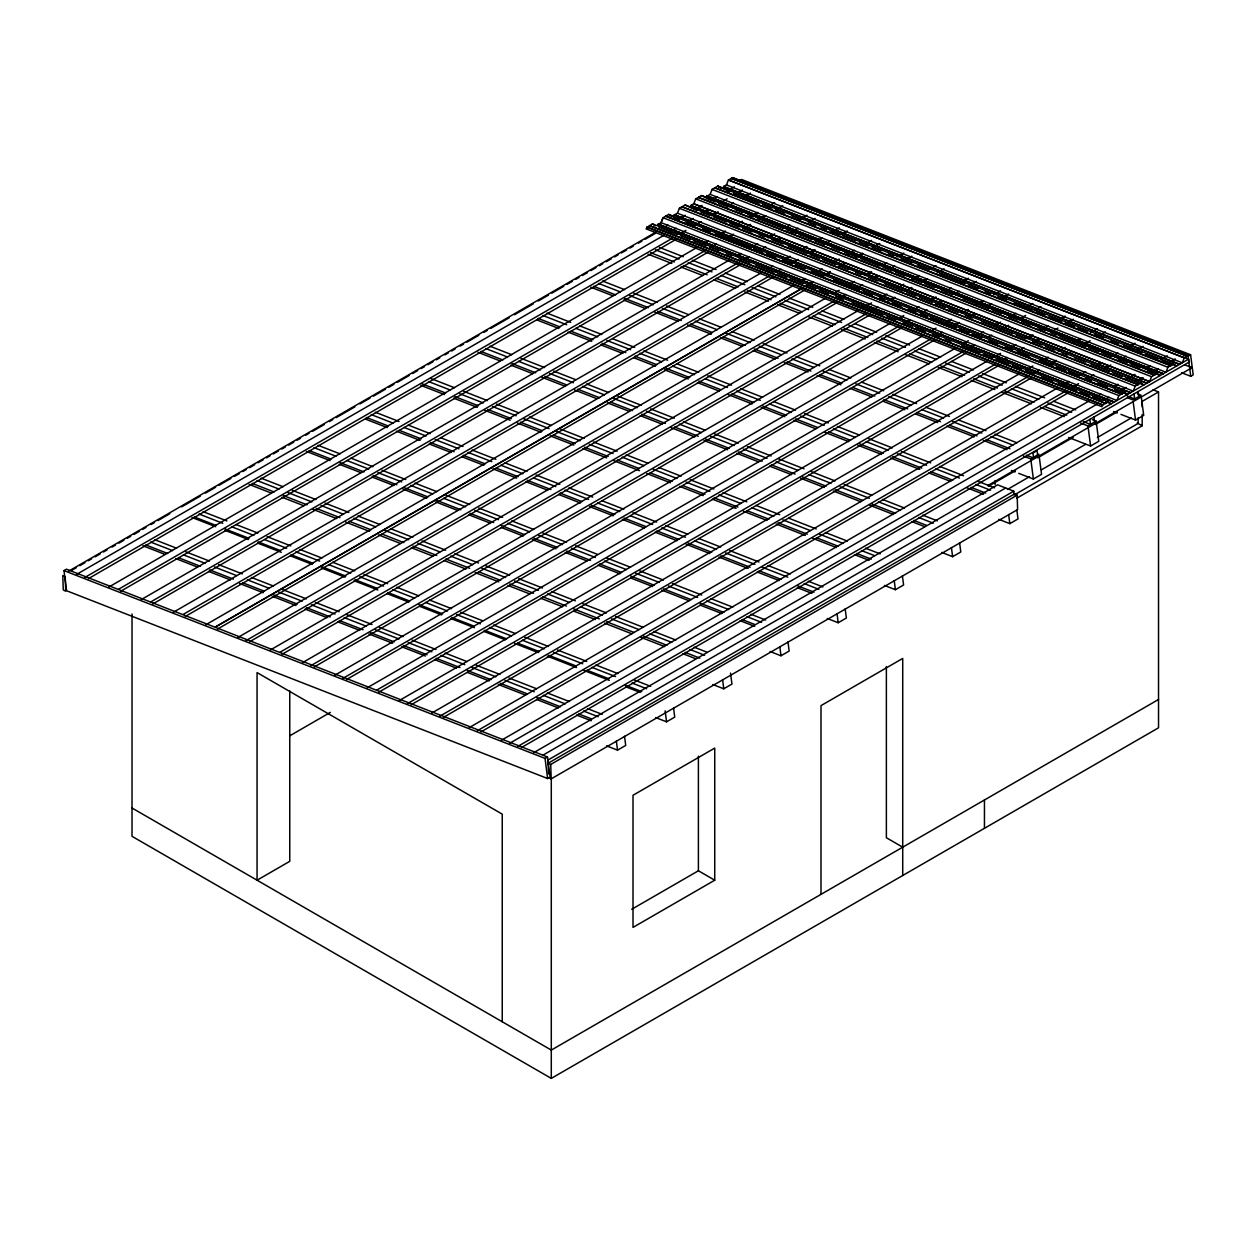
<?xml version="1.0" encoding="UTF-8"?>
<svg xmlns="http://www.w3.org/2000/svg" width="1256" height="1256" viewBox="0 0 1256 1256"><rect width="100%" height="100%" fill="white"/><g stroke="black" fill="none" stroke-linecap="round" stroke-linejoin="round"><path stroke-width="1.5" d="M658.066 224.227L1114.166 402.108L658.285 224.149M1130.274 392.579L674.425 214.855L671.677 216.566L668.773 214.415L663.058 217.712L661.064 222.657L1116.914 400.523L1118.892 395.546L1121.781 394.101M704.365 197.694L707.348 195.858M1161.973 360.346L1176.542 366.093L1173.653 363.942L1170.67 365.841L714.758 187.898L717.82 186.108L1173.638 363.989M731.463 178.399L732.531 177.614L1188.364 355.479L1187.297 356.06L731.463 178.274M1105.563 403.302L1108.263 401.685L1111.168 403.835L1105.704 401.653M1121.906 393.991L1124.607 392.249L1127.511 394.4L1114.747 389.423L1127.511 394.353M674.394 214.855L677.424 213.253L679.402 208.276L682.102 206.722L1137.983 384.713L1140.95 382.813L1143.855 384.964L1125.627 377.805M1154.594 375.042L698.493 197.443L1154.327 375.277L1157.294 373.377L1160.199 375.528L1147.45 370.504M1179.557 364.35L723.456 186.485L1179.525 364.24M715.119 187.851L1170.985 365.512M1105.563 403.427L1102.548 404.981L1101.889 406.693L646.024 228.843L649.399 225.593L1105.594 403.364L649.635 225.672L652.429 223.851L1108.247 401.732M1138.25 384.556L682.149 206.879M663.074 217.743L661.08 222.689L658.332 224.274L1114.135 401.999M1146.869 383.237L690.721 205.529L693.767 203.817L695.745 198.841L698.54 197.412M707.379 195.952L1163.213 373.786L707.379 195.952L710.111 194.382L712.089 189.405L714.79 187.851M723.707 186.438L726.47 184.946L728.433 179.969L731.275 178.54M693.767 203.817L1149.601 381.651L1151.579 376.674L1154.28 375.12M1170.623 365.684L1167.923 367.239L1165.945 372.216L710.095 194.35M682.432 206.534L685.117 204.979L1140.95 382.86M698.776 197.098L701.46 195.543L1157.294 373.377L701.46 195.591M63.977 570.601L66.427 569.188L547.49 756.976L550.112 777.119L547.647 778.532L66.584 590.744L63.977 570.601L545.041 758.389L547.49 756.976M68.515 571.245L656.213 231.936M663.011 228.011L668.098 225.075M678.287 219.188L685.085 215.263M695.275 209.391L702.073 205.466M710.566 200.552L717.364 196.643M727.554 190.755L734.352 186.83M71.294 570.585L76.38 567.649M79.787 565.687L84.874 562.751M88.265 560.788L91.672 558.826M95.064 556.863L100.15 553.927M103.557 551.965L106.948 550.002M112.051 547.067L115.442 545.104M118.833 543.141L123.936 540.206M127.327 538.243L130.718 536.281M134.125 534.318L139.212 531.382M142.603 529.42L146.01 527.457M151.097 524.521L154.488 522.559M157.895 520.596L169.78 513.735M181.665 506.875L200.348 496.089M205.434 493.137L215.624 487.265M219.015 485.303L230.9 478.442M234.307 476.479L239.394 473.543M242.801 471.581L246.192 469.618M249.583 467.656L254.685 464.72M258.077 462.757L263.163 459.806M266.57 457.843L269.962 455.897M273.353 453.934L278.455 450.983M281.846 449.02L285.238 447.073M288.644 445.111L293.731 442.159M297.138 440.197L300.529 438.25M305.616 435.298L309.023 433.336M312.414 431.389L324.299 424.512M329.402 421.576L332.793 419.614M336.184 417.651L354.867 406.865M359.954 403.93L370.143 398.042M373.55 396.095L385.435 389.219M388.826 387.272L393.913 384.32M397.32 382.358L409.205 375.497M412.596 373.534L417.699 370.599M421.09 368.636L424.481 366.674M427.888 364.711L432.975 361.775M436.366 359.813L439.773 357.85M444.86 354.914L448.266 352.952M451.658 350.989L455.049 349.027M460.151 346.091L463.543 344.128M466.934 342.166L478.819 335.305M483.921 332.369L487.312 330.406M490.704 328.444L509.387 317.658M514.489 314.722L533.156 303.936M538.259 301L548.448 295.113M551.839 293.15L563.724 286.289M567.115 284.327L572.218 281.391M575.609 279.429L579.016 277.466M582.407 275.504L587.494 272.568M590.901 270.605L595.988 267.654M599.379 265.707L602.786 263.744M606.177 261.782L611.28 258.83M614.671 256.883L618.062 254.921M621.453 252.958L626.556 250.007M629.947 248.06L633.354 246.097M638.441 243.146L641.832 241.183M645.239 239.237L655.428 233.349M76.585 574.4L664.283 235.092M669.37 232.156L676.168 228.231M693.155 218.418L686.357 222.343L691.726 224.4M703.344 212.547L708.447 209.595M718.636 203.708L727.13 198.809M735.624 193.911L742.422 189.986M84.639 577.556L672.353 238.248M679.151 234.338L685.933 230.413M694.427 225.499L701.225 221.59M711.414 215.702L718.212 211.777M726.706 206.879L733.504 202.954M743.693 197.066L750.491 193.141M88.438 578.624L676.136 239.315M108.848 587.039L696.562 247.73M701.649 244.779L708.447 240.854M718.636 234.982L725.434 231.057M735.624 225.169L742.422 221.244M750.915 216.346L757.698 212.421M767.903 206.534L774.685 202.609M118.614 589.205L704.632 250.886M709.719 247.934L716.517 244.009M726.706 238.138L733.504 234.213M743.693 228.325L750.491 224.4M758.985 219.502L765.768 215.577M775.973 209.689L782.755 205.764M120.702 591.246L708.415 251.938M141.127 599.662L728.825 260.353M735.624 256.428L740.726 253.492M750.915 247.605L757.713 243.68M767.903 237.792L774.701 233.867M784.89 227.995L789.977 225.044M800.166 219.156L806.964 215.247M150.893 601.844L736.895 263.509M743.693 259.584L748.796 256.648M758.985 250.76L765.783 246.835M775.973 240.948L781.059 238.012M791.249 232.125L798.047 228.2M815.034 218.403L808.236 222.328L815.521 225.248M152.981 603.869L740.695 264.561M173.391 612.253L761.105 272.945M767.903 269.019L772.99 266.084M783.179 260.196L789.977 256.271M800.166 250.399L806.964 246.474M815.458 241.56L822.256 237.651M832.445 231.763L839.243 227.838M183.172 614.435L769.174 276.1M775.973 272.175L781.059 269.239M791.249 263.352L798.047 259.427M808.236 253.555L815.034 249.63M823.528 244.732L830.326 240.807M840.515 234.919L847.313 230.994M185.26 616.476L772.958 277.168M205.67 624.844L793.368 285.52M800.166 281.627L805.253 278.644M815.458 272.803L822.24 268.847M832.445 262.991L839.228 259.034M847.722 254.167L854.52 250.211M864.709 244.355L871.507 240.398M217.524 629.068L805.222 289.728M237.934 637.451L825.647 298.143M832.445 294.218L839.228 290.293M847.722 285.395L854.52 281.47M864.709 275.582L871.507 271.657M881.696 265.785L886.799 262.834M896.988 256.946L903.786 253.037M246.003 640.607L833.717 301.299M838.804 298.363L845.602 294.438M855.791 288.55L862.589 284.625M872.779 278.738L877.881 275.802M889.766 268.941L894.869 265.989M905.058 260.102L911.856 256.193M249.803 641.659L837.501 302.351M270.213 650.074L857.927 310.766M864.709 306.841L871.507 302.916M880.001 298.017L886.799 294.092M896.988 288.221L903.786 284.296M912.28 279.382L919.062 275.457M929.267 269.585L936.05 265.66M279.978 652.256L865.996 313.921M871.083 310.986L877.881 307.061M888.071 301.173L894.869 297.248M905.058 291.376L911.856 287.451M922.045 281.564L927.132 278.628M937.321 272.74L944.12 268.815M282.066 654.298L869.78 314.989M302.492 662.666L890.19 323.357M896.988 319.448L903.786 315.523M912.28 310.609L919.062 306.7M929.252 300.812L936.05 296.887M944.543 291.989L951.342 288.064M961.531 282.176L968.329 278.251M310.562 665.837L898.26 326.529M903.362 323.577L910.145 319.652M920.35 313.78L927.132 309.855M935.626 304.941L942.424 301.032M954.309 294.155L959.411 291.219M969.601 285.332L976.399 281.407M314.345 666.889L902.043 327.581M334.755 675.273L922.469 335.964M929.252 332.039L936.05 328.114M944.543 323.216L951.342 319.291M961.531 313.403L968.329 309.478M976.823 304.58L983.605 300.655M993.81 294.767L1000.592 290.843M342.825 678.428L930.539 339.12M935.626 336.168L942.424 332.259M952.613 326.372L959.411 322.447M969.601 316.559L974.687 313.623M986.588 306.762L991.675 303.811M1001.864 297.923L1008.662 294.014M346.609 679.48L934.323 340.172M367.035 687.895L954.733 348.587M961.531 344.662L968.329 340.737M976.823 335.839L983.621 331.914M993.81 326.026L1000.592 322.117M1009.086 317.203L1015.884 313.278M1026.073 307.406L1032.872 303.481M289.634 735.89L330.359 712.372M376.8 690.078L962.803 351.743M967.905 348.807L974.703 344.882M986.588 338.021L991.691 335.069M1000.168 330.171L1008.662 325.273M1018.867 319.385L1025.65 315.46M1034.143 310.562L1040.941 306.637M378.888 692.119L966.602 352.81M399.314 700.518L987.012 361.21M993.81 357.301L1000.608 353.376M1009.102 348.462L1015.884 344.552M1026.073 338.665L1032.872 334.74M1041.365 329.841L1048.163 325.916M1058.353 320.029L1065.151 316.104M407.384 703.674L995.082 364.366M1000.184 361.43L1006.967 357.505M1017.156 351.617L1023.954 347.708M1034.143 341.82L1039.246 338.869M1051.131 332.008L1057.929 328.083M1066.423 323.185L1073.221 319.26M411.167 704.742L998.865 365.433M431.577 713.157L1019.291 373.848M1026.089 369.923L1032.872 365.998M1041.365 361.1L1048.163 357.175M1058.353 351.288L1065.151 347.363M1073.645 342.464L1080.443 338.539M1090.632 332.652L1097.43 328.727M439.647 716.312L1027.361 377.004M1032.448 374.053L1039.246 370.143M1051.131 363.267L1056.233 360.331M1066.423 354.443L1071.525 351.507M1083.41 344.646L1090.208 340.721M1098.702 335.807L1105.484 331.898M443.447 717.364L1031.145 378.056M469.179 727.632L1056.893 388.324M1061.979 385.372L1068.778 381.447M1078.967 375.575L1085.765 371.65M1095.954 365.763L1101.057 362.827M1112.942 355.95L1118.028 353.014M1128.233 347.127L1135.016 343.202M477.249 730.788L1064.962 391.48M1070.049 388.528L1078.543 383.63M1087.037 378.731L1093.835 374.806M1104.024 368.919L1110.822 364.994M1119.316 360.095L1126.098 356.17M1136.288 350.283L1143.086 346.358M481.032 731.84L1068.746 392.531M501.458 740.224L1089.156 400.915M1094.259 397.964L1101.041 394.054M1112.942 387.178L1118.028 384.242M1128.218 378.354L1135.016 374.429M1145.205 368.558L1150.308 365.606M1160.497 359.718L1167.295 355.809M509.528 743.379L1097.226 404.071M1104.024 400.146L1109.111 397.21M1119.316 391.322L1126.098 387.398M1136.288 381.51L1143.086 377.585M1151.579 372.687L1158.377 368.762M1168.567 362.89L1175.365 358.965M1137.936 384.681L1135.236 386.11L1133.257 391.087L677.408 213.222M1187.108 356.374L1184.267 357.803L1182.304 362.78L726.439 184.915M1182.665 354.019L1188.129 356.154L1190.594 354.741L1193.2 374.885L1190.751 376.298L1181.613 372.734M517.598 746.535L1188.521 359.169L1188.914 362.199L521.381 747.587M1023.452 456.069L1030.768 458.911L1038.932 454.201M1080.662 423.036L1087.963 425.894L1096.143 421.168L1098.764 441.311L1090.585 446.021L1068.668 437.481M1033.625 458.016L1037.707 455.661L1037.063 450.621L1032.966 452.976L1033.625 458.016L1026.325 455.174M987.813 485.57L1192.038 367.663L1184.738 364.821M988.409 486.276L1015.555 470.608M1037.613 457.875L1073.252 437.292M1095.311 424.559L1117.353 411.827M533.439 752.831L997.609 484.847L1013.749 491.159L1014.142 494.173M132.021 613.964L132.021 836.323L551.29 1078.386L1158.534 727.805L1158.534 391.935L1142.191 401.371L1142.191 407.007M543.204 755.013L1005.679 488.003M1007.453 489.432L1029.512 476.699M1041.397 469.838L1085.514 444.373M1097.383 437.512L1131.311 417.934M1018.757 473.355L1033.374 479.054L1041.554 474.344L1039.167 456.022M1120.933 414.37L1135.534 420.069L1143.714 415.359L1141.327 397.053M1013.749 491.159L547.883 760.115L548.621 773.947M1014.251 494.958L1138.109 423.445L1138.109 417.777M1017.156 495.162L1014.691 493.859L548.275 763.146L550.725 764.449L1017.156 495.162L1017.611 509.575L551.196 778.861L548.746 777.558M1016.638 498.287L1142.191 425.8L1142.191 414.527M606.585 745.876L617.528 750.146L625.708 745.42L624.515 736.267M655.632 717.553L666.559 721.823L674.739 717.113L673.546 707.96M712.843 684.536L723.77 688.79L731.95 684.08L730.521 673.09M770.054 651.503L780.981 655.773L789.16 651.048L787.967 641.895M827.264 618.47L838.192 622.74L846.371 618.015L845.178 608.862M884.475 585.437L895.402 589.708L903.582 584.982L902.389 575.829M941.686 552.405L952.613 556.675L960.793 551.965L959.6 542.796M998.897 519.372L1009.824 523.642L1018.004 518.932L1016.811 509.779M631.69 909.297L698.399 870.769L714.743 880.205L714.743 748.089L633.008 795.268L633.008 927.399L714.743 880.205M1158.534 699.482L551.29 1050.079L132.021 808.016M1163.166 373.691L707.112 196.109M1190.594 354.741L741.495 179.435L739.046 180.848L812.067 209.359M732.531 177.646L1188.364 355.479M815.725 210.788L824.847 214.352M828.505 215.765L892.388 240.712M896.046 242.141L921.606 252.111M925.248 253.539L989.147 278.487M992.805 279.9L1001.927 283.464M1005.585 284.892L1069.468 309.839M1073.126 311.252L1082.248 314.816M1085.906 316.245L1098.686 321.238M1102.328 322.666L1179.007 352.591M731.118 178.462L1186.967 356.249M717.804 186.155L729.83 191.823M733.488 193.189L759.001 203.205M762.659 204.571L771.765 208.182M775.423 209.548L784.529 213.159M791.83 215.954L800.951 219.502M821 227.336L826.464 229.518M830.122 230.884L839.228 234.495M842.886 235.877L855.65 240.854M859.292 242.267L868.398 245.878M872.057 247.244L881.163 250.855M888.463 253.649L893.927 255.832M901.227 258.626L912.17 262.897M917.649 265.032L928.577 269.349M939.519 273.572L965.048 283.573M968.69 284.955L977.796 288.55M985.112 291.361L990.56 293.543M997.876 296.338L1006.982 299.886M1014.283 302.743L1032.511 309.902M1036.153 311.268L1045.259 314.879M1048.917 316.245L1061.681 321.238M1065.339 322.651L1074.445 326.262M1078.103 327.628L1087.209 331.239M1094.51 334.033L1103.616 337.597M1110.916 340.439L1118.217 343.281M1123.68 345.416L1141.908 352.575M1145.566 353.957L1158.33 358.933M712.089 189.405L1167.939 367.27M706.202 198.354L715.323 201.918M718.966 203.346L728.072 206.942M735.372 209.736L742.657 212.641M748.136 214.713L753.6 216.896M757.258 218.277L782.771 228.278M786.429 229.66L795.535 233.271M799.193 234.636L811.957 239.613M815.599 241.042L824.705 244.637M832.006 247.448L839.291 250.337M844.77 252.425L855.697 256.742M861.176 258.83L879.404 265.989M883.062 267.355L892.168 270.966M895.826 272.332L904.932 275.943M912.233 278.738L921.355 282.302M924.997 283.715L934.103 287.326M941.403 290.12L952.346 294.438M963.289 298.661L988.802 308.662M992.46 310.044L1001.566 313.639M1008.866 316.434L1017.988 319.997M1021.63 321.426L1030.736 325.021M1038.053 327.816L1045.337 330.721M1050.817 332.809L1056.265 334.991M1059.923 336.357L1085.451 346.373M1089.093 347.739L1098.215 351.35M1101.857 352.716L1110.963 356.327M1118.28 359.122L1127.386 362.67M1131.044 364.099L1140.15 367.71M695.745 198.841L1151.595 376.706M693.752 203.786L1149.585 381.62M691.035 205.403L1146.838 383.159M697.143 210.694L685.117 204.979M700.801 212.06L709.907 215.671M713.565 217.037L726.329 222.029M729.971 223.442L739.077 227.053M742.736 228.419L751.842 232.03M759.142 234.825L764.606 237.007M771.906 239.802L782.849 244.072M788.313 246.207L806.54 253.367M810.198 254.748L819.305 258.344M822.963 259.725L835.727 264.702M839.369 266.131L848.475 269.726M855.776 272.521L861.239 274.719M868.54 277.513L877.661 281.061M884.946 283.903L903.174 291.078M906.832 292.444L915.938 296.055M919.596 297.421L932.36 302.398M936.003 303.826L945.109 307.437M948.767 308.803L957.873 312.414M965.173 315.209L972.458 318.098M981.595 321.615L1012.572 333.751M1016.23 335.132L1025.336 338.728M1032.636 341.522L1041.758 345.086M1045.4 346.499L1054.506 350.11M1061.807 352.905L1067.27 355.087M1074.571 357.882L1085.514 362.152M1090.993 364.287L1109.205 371.446M1112.863 372.828L1121.969 376.439M679.402 208.276L1135.251 386.142M1137.449 393.787L1141.092 395.216L1132.928 399.942L1127.448 397.791M674.692 214.839L1130.494 392.594M668.773 214.415L1124.607 392.296M686.278 222.218L695.384 225.766M702.685 228.608L709.97 231.465M715.449 233.6L750.083 247.102L737.319 242.173M753.741 248.531L762.847 252.095L753.726 248.578M782.912 259.914L792.018 263.477M812.082 271.296L823.025 275.566L812.067 271.343M885.009 299.744L879.545 297.609L885.009 299.791M901.431 306.15L892.31 302.586L899.594 305.491M972.537 333.892L981.658 337.456M998.065 343.846L988.943 340.298L994.407 342.48M1039.999 360.205L1052.764 365.198M1069.17 371.588L1078.292 375.151L1069.154 371.635M1091.056 380.128L1085.577 377.993L1091.04 380.175M1098.341 382.97L1107.462 386.534M702.669 228.671L709.97 231.512M715.433 233.647L733.677 240.76M782.896 259.961L788.375 262.096M843.074 283.432L833.953 279.884L859.497 289.791L846.717 284.861M939.708 321.144L930.586 317.58L956.13 327.486L943.35 322.556M972.521 333.939L981.643 337.503M1039.984 360.268L1049.105 363.816M1098.341 383.017L1103.804 385.152M666.072 215.969L1121.906 393.866M665.759 216.158L1121.639 394.149L665.759 216.283M1127.354 396.08L1134.655 398.937L1134.011 393.897M663.058 217.712L1118.908 395.577M658.992 227.383L677.204 234.542M680.862 235.924L689.968 239.519M693.626 240.901L706.39 245.878M710.033 247.306L719.154 250.902M726.455 253.696L731.903 255.879M739.219 258.673L750.146 262.991M755.625 265.079L773.853 272.238M777.495 273.62L786.617 277.231M790.26 278.596L803.024 283.573M806.682 285.002L815.788 288.613M819.446 289.979L828.552 293.59M835.852 296.385L843.137 299.273M852.259 302.79L883.251 314.926M886.909 316.292L896.015 319.903M903.315 322.698L912.437 326.262M916.079 327.675L925.185 331.286M932.486 334.08L939.786 336.922M945.25 339.057L950.713 341.24M961.656 345.463L979.884 352.622M983.542 354.004L992.648 357.599M996.306 358.981L1009.07 363.957M1012.713 365.386L1021.819 368.981M1025.477 370.363L1034.583 373.958M1041.883 376.769L1052.811 381.086M1058.29 383.159L1076.518 390.333M1080.176 391.699L1089.282 395.31M1092.94 396.676L1102.046 400.287M647.123 226.912L1102.956 404.793M646.714 227.148L1102.564 405.013M1113.617 411.528L1117.275 412.941M659.479 247.432L683.217 256.695M692.339 260.259L716.077 269.522M725.199 273.086L747.1 281.627M758.059 285.913L779.96 294.454M789.098 298.017L812.82 307.28M821.958 310.844L843.859 319.401M854.818 323.671L876.719 332.228M885.841 335.792L909.58 345.055M918.701 348.619L940.618 357.159M951.561 361.445L973.478 369.986M982.6 373.55L1006.339 382.813M1015.46 386.377L1044.678 397.775M1053.8 401.339L1075.701 409.896M1092.5 419.74L1096.143 421.168M655.397 249.787L679.119 259.05M688.257 262.614L711.979 271.877M721.117 275.441L744.839 284.704M752.156 287.561L775.878 296.824M785.016 300.372L808.738 309.635M817.86 313.199L841.598 322.462M848.899 325.32L872.637 334.583M881.759 338.147L905.498 347.41M914.619 350.974L936.521 359.514M945.658 363.078L969.381 372.341M978.518 375.905L1002.241 385.168M1011.378 388.732L1038.759 399.424M1047.881 402.988L1071.619 412.251M650.577 252.691L674.299 261.954M683.437 265.518L707.159 274.781M716.297 278.345L738.198 286.886M747.32 290.45L771.058 299.713M780.18 303.277L802.097 311.833M813.04 316.104L834.957 324.66M844.079 328.224L867.817 337.487M876.939 341.035L898.841 349.592M909.799 353.862L931.701 362.419M940.838 365.983L964.561 375.246M973.698 378.81L997.421 388.073M1004.722 390.914L1033.939 402.328M1044.882 406.599L1066.799 415.155M1083.222 421.561L1090.522 424.418L1089.878 419.378M648.018 254.167L671.74 263.43M680.878 266.994L702.779 275.535M713.738 279.821L735.639 288.362M744.761 291.926L768.499 301.189M777.621 304.753L799.538 313.309M808.66 316.873L832.398 326.136M841.52 329.7L865.258 338.963M874.38 342.511L898.118 351.774M905.419 354.632L929.142 363.895M938.279 367.459L962.002 376.721M971.139 380.285L994.862 389.548M1002.162 392.39L1031.38 403.804M1040.502 407.368L1064.24 416.631M602.582 281.03L624.483 289.587M633.605 293.15L657.343 302.413M666.465 305.977L688.382 314.534M699.325 318.804L721.242 327.361M732.185 331.631L754.102 340.172M763.224 343.736L786.962 352.999M796.084 356.563L819.823 365.826M828.944 369.39L850.846 377.946M861.804 382.216L883.706 390.773M892.843 394.337L916.566 403.6M925.703 407.164L949.426 416.427M958.563 419.991L985.944 430.667M995.066 434.231L1016.968 442.787M598.484 283.401L620.401 291.942M629.523 295.505L653.261 304.768M662.383 308.332L684.285 316.889M695.243 321.159L717.145 329.716M726.282 333.28L750.005 342.543M759.142 346.106L781.044 354.647M792.002 358.933L813.904 367.474M823.025 371.038L846.764 380.301M855.885 383.865L879.624 393.128M888.746 396.692L910.663 405.248M921.606 409.519L943.523 418.075M952.645 421.639L981.847 433.037M990.984 436.601L1012.885 445.142M593.664 286.289L615.581 294.846M624.703 298.41L648.426 307.673M657.563 311.237L681.286 320.5M690.423 324.064L712.325 332.605M723.283 336.891L745.185 345.431M754.322 348.995L778.045 358.258M787.182 361.822L810.905 371.085M820.027 374.649L841.944 383.206M852.887 387.476L874.804 396.033M883.926 399.596L907.664 408.859M916.786 412.423L940.524 421.686M949.646 425.235L977.027 435.926M986.164 439.49L1009.887 448.753M590.807 287.2L612.708 295.741M623.667 300.011L645.568 308.568M654.706 312.132L678.428 321.395M687.566 324.959L711.288 334.222M720.41 337.786L742.327 346.342M753.27 350.612L775.188 359.153M784.309 362.717L808.048 371.98M817.169 375.544L840.908 384.807M850.029 388.371L871.931 396.927M882.89 401.198L904.791 409.754M915.75 414.025L937.651 422.581M946.788 426.145L974.169 436.821M983.291 440.385L1007.029 449.648M1011.457 470.498L1015.115 471.926M547.019 313.121L570.758 322.399M579.895 325.963L601.812 334.52M612.787 338.806L634.704 347.363M643.841 350.926L667.595 360.189M676.717 363.753L698.65 372.31M707.787 375.874L731.526 385.152M740.663 388.716L762.58 397.273M773.555 401.543L795.472 410.115M804.609 413.679L828.363 422.942M837.485 426.506L859.418 435.063M868.555 438.627L892.294 447.905M901.431 451.469L930.665 462.883M939.802 466.447L963.54 475.71M978.157 481.409L994.611 487.83M542.922 315.491L566.676 324.755M575.813 328.318L597.73 336.875M606.868 340.439L630.622 349.718M639.759 353.281L661.677 361.838M672.635 366.124L694.552 374.681M705.527 378.951L727.444 387.507M736.581 391.071L760.335 400.35M769.457 403.914L791.39 412.47M800.527 416.034L824.266 425.297M833.403 428.861L855.32 437.418M866.295 441.704L888.212 450.26M897.349 453.824L926.583 465.238M935.704 468.802L959.458 478.065M975.896 484.486L990.513 490.201M538.102 318.38L560.019 326.937M570.978 331.223L592.91 339.779M602.032 343.343L625.786 352.606M634.924 356.17L656.841 364.727M665.978 368.306L689.732 377.569M698.87 381.133L720.787 389.69M731.746 393.976L753.679 402.532M762.8 406.096L786.554 415.359M795.692 418.923L817.609 427.48M828.583 431.766L850.5 440.322M859.638 443.886L883.392 453.149M892.514 456.729L921.747 468.127M930.884 471.691L952.802 480.247M971.076 487.391L985.693 493.09M537.034 319.982L558.904 328.523M568.01 332.071L591.702 341.318M600.823 344.882L622.693 353.423M633.621 357.677L655.491 366.218M664.597 369.782L688.288 379.029M697.41 382.578L719.28 391.118M728.386 394.667L752.077 403.914M761.183 407.478L784.874 416.725M793.996 420.289L815.866 428.814M824.972 432.378L848.663 441.625M857.785 445.174L881.477 454.421M890.582 457.985L919.737 469.367M928.859 472.915L950.713 481.456M967.12 487.862L983.527 494.252M489.809 346.154L511.726 354.71M520.863 358.274L544.602 367.553M553.739 371.117L575.672 379.673M586.63 383.959L608.548 392.516M617.685 396.08L641.439 405.343M650.577 408.906L674.315 418.185M683.452 421.749L705.37 430.306M714.507 433.87L738.261 443.132M747.399 446.696L771.153 455.975M778.453 458.833L804.028 468.802M811.345 471.659L835.083 480.938M844.22 484.502L871.633 495.194M882.591 499.464L904.508 508.036M922.783 515.164L937.4 520.863M485.711 348.524L507.644 357.081M518.602 361.351L540.52 369.908M549.657 373.472L573.411 382.75M582.548 386.314L604.466 394.871M613.603 398.435L637.341 407.698M646.479 411.262L668.412 419.834M679.37 424.104L701.288 432.661M710.425 436.225L734.179 445.503M743.317 449.067L767.055 458.33M776.192 461.894L798.11 470.45M809.084 474.737L831.001 483.293M840.138 486.857L869.372 498.271M878.493 501.835L900.426 510.391M918.686 517.519L933.302 523.218M480.891 351.413L502.808 359.97M511.946 363.534L535.7 372.812M544.837 376.376L566.754 384.933M577.713 389.203L599.63 397.76M610.604 402.046L632.522 410.602M641.659 414.166L665.413 423.429M674.535 426.993L698.289 436.272M705.605 439.129L729.344 448.392M738.481 451.956L762.235 461.235M771.372 464.799L795.111 474.062M802.427 476.919L826.181 486.182M835.303 489.746L862.715 500.453M871.852 504.017L895.591 513.28M913.866 520.408L926.661 525.4M478.002 352.308L499.872 360.833M510.8 365.104L532.67 373.644M541.791 377.192L565.483 386.44M574.589 390.004L596.459 398.545M607.386 402.815L629.256 411.34M640.199 415.61L662.069 424.151M671.175 427.699L694.866 436.947M703.972 440.511L727.664 449.758M736.785 453.306L758.655 461.847M769.583 466.117L791.453 474.658M800.574 478.206L824.266 487.454M833.372 491.018L860.705 501.678M869.811 505.242L893.503 514.489M911.73 521.601L924.495 526.578M430.761 378.48L454.515 387.743M463.652 391.307L487.391 400.586M496.528 404.149L518.461 412.706M529.42 416.976L551.337 425.533M560.474 429.097L584.228 438.375M593.366 441.939L617.104 451.202M626.242 454.782L648.159 463.338M659.133 467.609L681.05 476.165M690.188 479.729L713.942 489.008M723.064 492.572L746.818 501.835M755.955 505.399L779.709 514.677M788.831 518.241L816.243 528.933M825.38 532.497L847.298 541.053M865.572 548.197L880.189 553.896M428.5 381.541L450.433 390.098M459.555 393.678L483.309 402.94M492.446 406.504L516.2 415.783M523.501 418.625L549.076 428.61M556.392 431.467L580.131 440.73M589.268 444.294L613.022 453.573M622.16 457.137L644.077 465.693M653.214 469.257L676.968 478.52M686.106 482.1L709.844 491.363M718.981 494.927L740.899 503.483M751.873 507.769L773.79 516.326M782.928 519.89L810.324 530.582M819.462 534.145L843.216 543.424M861.475 550.552L874.27 555.545M421.843 383.724L445.597 393.002M454.735 396.566L478.489 405.829M487.626 409.409L511.365 418.672M520.502 422.236L542.419 430.792M553.394 435.078L575.311 443.635M584.448 447.199L608.202 456.462M617.324 460.026L639.257 468.582M650.216 472.868L672.133 481.425M683.091 485.695L705.024 494.252M714.162 497.831L737.9 507.094M747.037 510.658L768.97 519.215M778.092 522.779L807.325 534.192M816.463 537.756L838.38 546.313M856.655 553.441L871.272 559.155M420.791 385.341L444.483 394.588M453.589 398.136L477.28 407.384M484.58 410.225L510.093 420.195M517.378 423.036L541.069 432.284M550.175 435.832L573.866 445.079M582.988 448.643L606.679 457.89M613.964 460.732L639.477 470.686M646.761 473.543L670.453 482.791M679.575 486.339L703.266 495.586M712.372 499.15L736.063 508.397M743.364 511.239L767.055 520.486M776.161 524.035L805.316 535.417M812.601 538.275L836.292 547.522M854.52 554.634L869.105 560.317M375.34 412.251L399.078 421.514M408.216 425.078L430.133 433.634M441.107 437.92L463.024 446.477M472.162 450.041L495.916 459.304M505.038 462.883L526.971 471.44M536.108 475.004L559.846 484.267M568.984 487.83L592.738 497.109M601.875 500.673L623.792 509.23M632.93 512.793L656.684 522.056M665.806 525.62L687.739 534.177M698.697 538.463L720.614 547.019M729.752 550.583L758.985 561.997M768.123 565.561L790.04 574.118M808.315 581.245L822.931 586.945M371.242 414.606L393.175 423.162M404.134 427.448L426.051 436.005M435.188 439.569L458.942 448.832M468.08 452.395L491.818 461.674M500.956 465.238L522.873 473.795M533.847 478.065L555.764 486.622M564.902 490.185L588.656 499.464M597.778 503.028L619.71 511.585M630.669 515.871L652.586 524.427M661.724 527.991L685.478 537.254M694.615 540.818L716.532 549.374M725.67 552.938L754.903 564.352M762.204 567.21L787.779 577.195M804.217 583.6L818.833 589.315M366.422 417.494L388.339 426.051M399.298 430.337L421.231 438.894M430.353 442.457L454.107 451.736M463.244 455.3L485.161 463.856M496.136 468.127L518.053 476.683M527.19 480.247L550.929 489.526M560.066 493.09L581.999 501.646M591.121 505.21L614.875 514.473M624.012 518.053L645.929 526.609M656.904 530.88L678.821 539.436M687.958 543L711.712 552.279M720.834 555.843L750.067 567.257M759.205 570.821L781.122 579.377M797.576 585.783L814.014 592.204M365.402 419.08L387.272 427.605M396.378 431.169L420.069 440.416M429.191 443.965L451.061 452.505M461.988 456.776L483.858 465.317M492.964 468.865L516.656 478.112M525.777 481.676L547.647 490.201M558.575 494.471L580.445 503.012M589.566 506.56L613.258 515.808M622.364 519.372L644.234 527.913M655.161 532.183L677.031 540.708M686.153 544.272L709.844 553.519M718.95 557.067L748.105 568.45M757.227 572.014L779.081 580.539M797.309 587.667L811.894 593.35M318.082 445.299L339.999 453.856M350.958 458.142L372.891 466.698M382.028 470.262L405.767 479.525M414.904 483.089L436.821 491.645M445.959 495.209L469.713 504.488M478.85 508.052L502.604 517.315M511.726 520.895L533.659 529.451M542.796 533.015L566.535 542.278M575.672 545.842L597.589 554.398M606.726 557.962L630.481 567.241M639.618 570.805L663.372 580.068M672.494 583.632L701.727 595.046M710.865 598.61L732.782 607.166M751.057 614.31L765.673 620.009M314 447.654L335.917 456.211M346.876 460.497L368.793 469.053M377.93 472.617L401.685 481.896M410.822 485.46L432.739 494.016M443.698 498.287L465.631 506.843M474.768 510.407L498.506 519.686M507.644 523.25L529.561 531.806M538.698 535.37L562.452 544.633M571.59 548.213L595.344 557.476M604.466 561.04L626.399 569.596M635.536 573.16L659.274 582.439M668.412 586.003L697.645 597.401M706.783 600.98L728.7 609.537M746.975 616.665L761.591 622.364M309.164 450.559L331.082 459.115M340.219 462.679L363.973 471.942M373.111 475.522L396.865 484.785M404.165 487.642L427.919 496.905M437.057 500.469L460.795 509.748M469.932 513.312L493.687 522.575M500.987 525.432L524.741 534.695M533.879 538.259L557.633 547.538M566.754 551.101L590.508 560.364M599.646 563.944L621.563 572.5M630.7 576.064L654.455 585.327M663.592 588.891L690.988 599.599M700.126 603.163L723.88 612.426M742.139 619.553L754.935 624.546M306.37 451.391L330.061 460.638M339.167 464.202L361.037 472.727M371.98 476.997L393.85 485.538M402.956 489.086L426.648 498.334M435.754 501.898L457.624 510.438M468.567 514.709L490.437 523.234M501.364 527.504L523.234 536.045M532.356 539.593L556.047 548.841M565.153 552.405L587.023 560.945M597.95 565.2L619.82 573.741M630.763 578.011L652.633 586.552M661.739 590.1L689.073 600.776M700.016 605.047L721.87 613.572M740.098 620.684L754.683 626.383M261.154 478.175L283.071 486.731M292.208 490.295L315.963 499.558M325.1 503.122L348.838 512.401M357.976 515.965L379.893 524.521M390.867 528.792L412.784 537.348M421.922 540.912L445.676 550.191M454.798 553.755L478.552 563.018M485.868 565.875L509.606 575.154M518.744 578.718L542.498 587.981M551.635 591.545L575.374 600.823M582.69 603.665L606.444 612.944M615.566 616.508L642.978 627.199M653.936 631.485L675.854 640.042M694.128 647.17L706.924 652.162M257.072 480.53L278.989 489.086M288.126 492.65L311.865 501.913M321.002 505.493L342.935 514.049M353.894 518.32L375.811 526.876M384.948 530.44L408.702 539.719M417.84 543.283L439.757 551.839M450.716 556.11L472.633 564.666M481.77 568.23L505.524 577.509M514.662 581.073L538.416 590.336M547.538 593.915L569.47 602.472M580.429 606.742L602.346 615.299M611.484 618.863L638.896 629.57M649.854 633.84L671.772 642.397M690.046 649.525L704.663 655.24M252.236 483.419L274.153 491.975M283.291 495.539L307.045 504.818M316.182 508.382L339.936 517.645M349.058 521.224L370.991 529.781M381.95 534.051L403.867 542.608M413.004 546.172L436.758 555.45M445.896 559.014L469.634 568.277M478.772 571.841L500.704 580.398M509.826 583.962L533.58 593.24M542.718 596.804L566.472 606.067M573.772 608.925L599.347 618.91M606.664 621.767L634.06 632.459M643.198 636.023L666.952 645.301M685.211 652.429L699.827 658.128M249.159 484.424L271.029 492.964M281.956 497.235L303.826 505.76M312.948 509.324L336.639 518.571M345.745 522.119L369.437 531.366M378.543 534.93L400.413 543.471M411.356 547.726L433.226 556.267M444.153 560.537L466.023 569.078M475.145 572.626L498.836 581.873M507.942 585.437L529.812 593.962M540.739 598.233L562.61 606.774M573.552 611.044L595.423 619.569M604.529 623.133L631.862 633.809M640.984 637.357L664.675 646.605M682.887 653.717L695.651 658.694M203.127 511.663L226.881 520.942M236.002 524.506L257.935 533.062M267.073 536.626L290.811 545.905M299.949 549.469L321.866 558.025M332.84 562.295L354.757 570.852M363.895 574.416L387.649 583.695M396.77 587.259L418.703 595.815M429.662 600.085L451.579 608.658M460.716 612.221L482.634 620.778M493.608 625.048L515.525 633.605M524.663 637.169L548.417 646.447M557.538 650.011L586.772 661.425M595.909 664.989L617.826 673.546M634.28 679.951L650.718 686.373M199.029 514.034L222.783 523.297M231.92 526.861L253.838 535.417M264.812 539.703L286.729 548.26M295.866 551.824L319.621 561.087M328.742 564.666L350.675 573.223M359.813 576.787L383.551 586.05M392.688 589.614L414.606 598.17M425.58 602.456L447.497 611.013M456.635 614.577L480.389 623.84M489.51 627.403L511.443 635.96M522.402 640.246L544.319 648.803M553.456 652.366L582.69 663.78M591.827 667.344L615.566 676.607M632.019 683.029L646.636 688.743M194.209 516.923L216.126 525.479M225.264 529.043L249.018 538.322M258.155 541.885L280.072 550.442M291.031 554.712L312.964 563.269M322.086 566.849L345.84 576.111M354.977 579.675L376.894 588.232M387.869 592.518L409.786 601.075M418.923 604.638L442.661 613.901M451.799 617.465L473.732 626.022M484.69 630.308L506.608 638.864M517.566 643.135L539.499 651.691M548.636 655.271L576.033 665.963M586.992 670.233L608.925 678.79M625.362 685.211L641.8 691.632M191.948 517.456L215.639 526.704M224.746 530.252L248.437 539.499M257.559 543.063L281.25 552.31M290.356 555.859L312.226 564.399M321.348 567.963L345.023 577.211M354.145 580.759L377.836 590.006M386.942 593.57L408.812 602.095M419.755 606.365L441.625 614.906M450.731 618.47L474.423 627.717M483.529 631.266L505.399 639.806M514.52 643.355L538.212 652.602M547.318 656.166L576.473 667.548M583.773 670.39L609.286 680.344M625.676 686.749L640.262 692.433M154.645 539.656L176.562 548.213M185.7 551.777L209.454 561.055M218.575 564.619L242.329 573.882M251.467 577.462L273.384 586.018M282.522 589.582L306.276 598.845M315.413 602.409L339.151 611.688M346.468 614.529L372.043 624.515M379.343 627.372L403.098 636.635M412.235 640.199L435.989 649.478M445.126 653.042L467.044 661.598M476.181 665.162L499.935 674.441M509.057 678.005L536.469 688.696M547.428 692.982L569.345 701.539M587.62 708.667L602.236 714.366M150.547 542.027L172.48 550.583M183.439 554.854L205.356 563.41M214.493 566.974L236.426 575.531M247.385 579.817L269.302 588.373M278.44 591.937L302.194 601.2M311.315 604.78L335.069 614.043M344.207 617.607L366.124 626.163M375.261 629.727L399.016 639.006M408.153 642.57L431.891 651.833M441.029 655.397L464.783 664.675M472.083 667.517L495.837 676.796M504.975 680.36L534.208 691.773M543.346 695.337L565.263 703.894M583.538 711.022L598.154 716.721M145.727 544.916L167.645 553.472M178.619 557.758L200.536 566.315M209.674 569.879L233.412 579.142M242.549 582.706L264.482 591.262M273.604 594.826L297.358 604.105M306.495 607.668L330.25 616.932M339.387 620.511L363.125 629.774M370.442 632.631L394.18 641.895M403.317 645.458L427.071 654.737M436.209 658.301L459.963 667.564M467.263 670.421L491.018 679.684M500.155 683.248L527.551 693.956M536.689 697.52L560.443 706.783M578.702 713.91L591.498 718.903M142.917 545.763L164.787 554.304M175.714 558.575L197.584 567.1M208.512 571.37L230.382 579.911M239.504 583.459L263.195 592.706M272.301 596.27L295.992 605.518M305.098 609.082L326.968 617.607M337.911 621.877L359.781 630.418M368.887 633.966L392.579 643.213M401.7 646.777L425.392 656.025M434.498 659.573L456.368 668.114M467.295 672.384L489.165 680.925M498.287 684.473L525.62 695.149M536.548 699.419L558.418 707.944M576.645 715.057L591.215 720.756M1183.686 357.285L1188.521 359.169M1153.071 389.8L1158.534 391.935M1137.292 422.974L1142.191 425.8M902.719 847.188L886.375 837.736L886.375 666.512M717.82 186.108L720.724 188.212M652.429 223.851L655.334 225.954M1188.129 356.154L1190.751 376.298M1138.093 391.542L1138.752 396.566M1133.163 401.763L1135.534 420.069M1093.96 417.023L1094.62 422.047M1087.963 425.894L1090.585 446.021M1030.768 458.911L1033.374 479.054M1008.647 514.489L1009.824 523.642M951.436 547.522L952.613 556.675M894.225 580.555L895.402 589.708M837.014 613.587L838.192 622.74M779.803 646.62L780.981 655.773M722.592 679.637L723.77 688.79M665.146 710.849L666.559 721.823M616.335 740.977L617.528 750.146M545.041 758.389L547.647 778.532M550.725 764.449L551.196 778.861M995.082 480.577L995.082 484.471M984.453 799.994L984.453 828.301M902.719 875.495L902.719 658.427L821 705.621L821 894.366M698.399 756.143L698.399 870.769M551.29 777.794L551.29 1078.386M502.243 1021.772L502.243 814.139L257.056 672.588L257.056 880.205L289.759 861.333L289.759 690.926M801.438 288.676L215.435 626.995L801.438 288.707M813.323 281.799L806.54 285.724L813.338 281.831M830.31 272.002L823.528 275.928L830.326 272.034M845.602 263.179L838.804 267.088L845.602 263.211M862.589 253.367L855.791 257.292L862.589 253.398M879.577 243.554L872.779 247.479L879.577 243.586M1184.267 357.803L728.433 179.969L1184.298 357.834M678.978 219.36L673.514 217.241L678.962 219.423M775.611 257.072L766.505 253.508L775.611 257.119M804.782 268.454L795.676 264.89L804.782 268.501M872.245 294.767L863.139 291.219L872.245 294.815M916.017 311.833L908.716 308.992L916.001 311.896M926.959 316.104L921.48 313.969L926.944 316.151M968.894 332.463L959.772 328.915L968.878 332.526M1012.65 349.545L1005.35 346.703L1012.634 349.592M1029.057 355.95L1018.114 351.68L1029.057 355.998M1065.528 370.175L1056.406 366.611L1065.512 370.222M65.249 576.802L62.8 575.499L63.255 589.912L65.705 591.215L65.249 576.802"/></g></svg>
